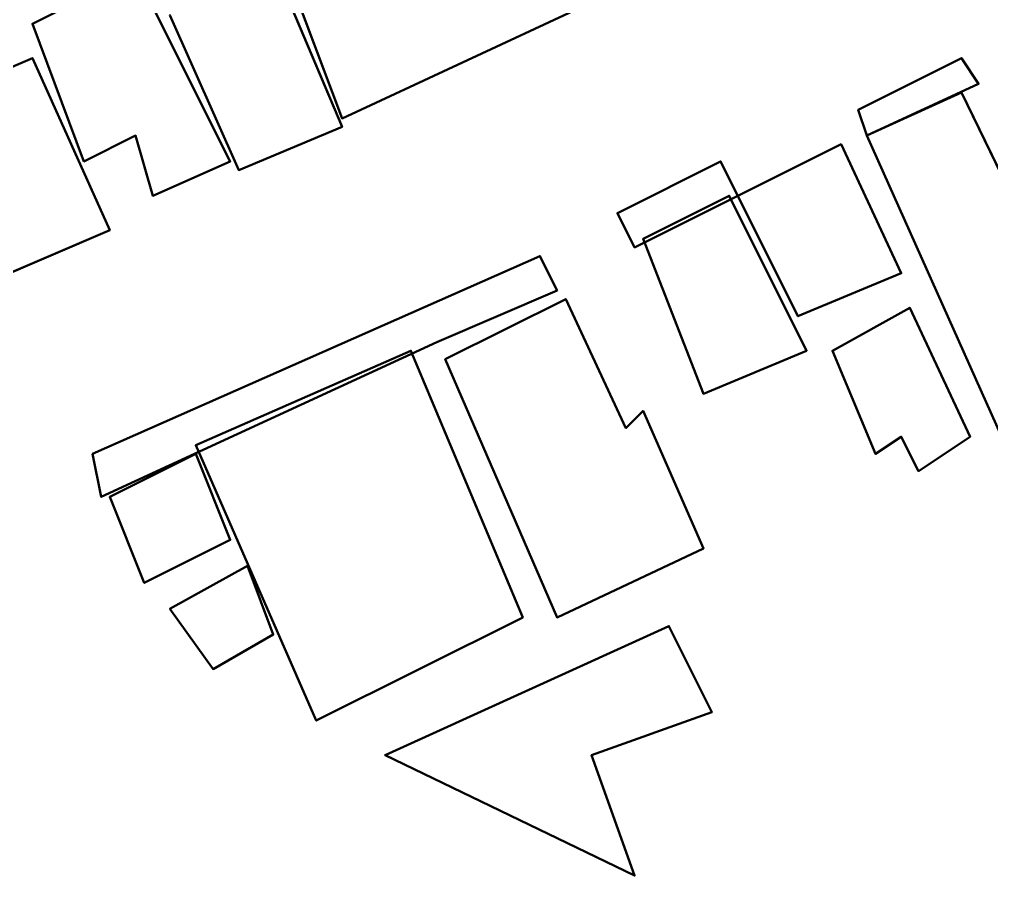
# Model space of a CAD drawing. Header units: metres. Extents: x -246 to 254, y -250 to 250.
# Drawn here: x -112.8 to -56.2, y -188.9 to -137.8 of the extents above; entities that cross this region are included whole.
import ezdxf

# ---------------------------------------------------------------- set-up
doc = ezdxf.new("R2010")
doc.units = ezdxf.units.M
doc.header["$LTSCALE"] = 5.08
doc.layers.add('一般', color=7, linetype='Continuous', lineweight=5)

# ---------------------------------------------------------------- blocks, each defined once
blk = doc.blocks.new('市街地地図 (3D)')
at = {"layer": '一般', "color": 31, "linetype": 'Continuous', "lineweight": 50}
for points, invisible_edges in [([(-123.5, -100, 18), (-120.5, -108, 18), (-106.5, -101.5, 18), (-110.5, -93.5, 18)], 8), ([(-123.5, -100), (-120.5, -108), (-106.5, -101.5), (-110.5, -93.5)], 8), ([(-130.5, -102, 11), (-126.5, -111, 11), (-120.5, -108.5, 11), (-124.5, -99, 11)], 8), ([(-130.5, -102), (-126.5, -111), (-120.5, -108.5), (-124.5, -99)], 8), ([(-132.5, -99.5, 6), (-132.5, -109, 6), (-138.5, -102.5, 6), (-132.5, -99.5, 6)], 11), ([(-132.5, -99.5), (-132.5, -109), (-138.5, -102.5), (-132.5, -99.5)], 11), ([(-132.5, -99.5, 6), (-127, -110.5, 6), (-132.5, -109, 6), (-132.5, -99.5, 6)], 14), ([(-132.5, -99.5), (-127, -110.5), (-132.5, -109), (-132.5, -99.5)], 14), ([(-132.5, -109, 6), (-135.5, -110.5, 6), (-138.5, -102.5, 6), (-132.5, -109, 6)], 12), ([(-132.5, -109), (-135.5, -110.5), (-138.5, -102.5), (-132.5, -109)], 12), ([(-145.5, -107.5, 9), (-141, -117.5, 9), (-134, -114.5, 9), (-138.5, -104.5, 9)], 8), ([(-145.5, -107.5), (-141, -117.5), (-134, -114.5), (-138.5, -104.5)], 8), ([(-90, -109, 4.5), (-81.5, -128, 4.5), (-75.5, -125, 4.5), (-84.5, -106.5, 4.5)], 8), ([(-90, -109), (-81.5, -128), (-75.5, -125), (-84.5, -106.5)], 8), ([(-127, -110.5, 6), (-131.5, -112.5, 6), (-132.5, -109, 6), (-127, -110.5, 6)], 12), ([(-127, -110.5), (-131.5, -112.5), (-132.5, -109), (-127, -110.5)], 12), ([(-97.5, -112.5, 6), (-94, -119.5, 6), (-88, -117, 6), (-91.5, -109.5, 6)], 8), ([(-97.5, -112.5), (-94, -119.5), (-88, -117), (-91.5, -109.5)], 8), ([(-103, -115, 4.5), (-99.5, -124, 4.5), (-93.5, -121.5, 4.5), (-98, -112.5, 4.5)], 8), ([(-103, -115), (-99.5, -124), (-93.5, -121.5), (-98, -112.5)], 8), ([(-104, -126, 5.7), (-107.5, -118.5, 5.7), (-114.5, -122, 5.7), (-104, -126, 5.7)], 12), ([(-104, -126), (-107.5, -118.5), (-114.5, -122), (-104, -126)], 12), ([(-87.5, -119, 2.4), (-88, -126.5, 2.4), (-92, -121.5, 2.4), (-87.5, -119, 2.4)], 11), ([(-87.5, -119), (-88, -126.5), (-92, -121.5), (-87.5, -119)], 11), ([(-87.5, -119, 2.4), (-84, -126.5, 2.4), (-88, -126.5, 2.4), (-87.5, -119, 2.4)], 14), ([(-87.5, -119), (-84, -126.5), (-88, -126.5), (-87.5, -119)], 14), ([(-129, -127, 3.9), (-122, -143, 3.9), (-110, -137, 3.9), (-116.5, -121.5, 3.9)], 8), ([(-129, -127), (-122, -143), (-110, -137), (-116.5, -121.5)], 8), ([(-104, -126, 5.7), (-114.5, -122, 5.7), (-108, -137, 5.7), (-104, -126, 5.7)], 13), ([(-104, -126), (-114.5, -122), (-108, -137), (-104, -126)], 13), ([(-88, -126.5, 2.4), (-89.5, -127.5, 2.4), (-92, -121.5, 2.4), (-88, -126.5, 2.4)], 12), ([(-88, -126.5), (-89.5, -127.5), (-92, -121.5), (-88, -126.5)], 12), ([(-99.5, -133, 5.7), (-103, -125, 5.7), (-104, -126, 5.7), (-99.5, -133, 5.7)], 12), ([(-99.5, -133), (-103, -125), (-104, -126), (-99.5, -133)], 12), ([(-108, -137, 5.7), (-99.5, -133, 5.7), (-104, -126, 5.7), (-108, -137, 5.7)], 14), ([(-108, -137), (-99.5, -133), (-104, -126), (-108, -137)], 14), ([(-84, -126.5, 2.4), (-87, -128.5, 2.4), (-88, -126.5, 2.4), (-84, -126.5, 2.4)], 12), ([(-84, -126.5), (-87, -128.5), (-88, -126.5), (-84, -126.5)], 12), ([(-134, -130, 6), (-132, -135, 6), (-127, -132.5, 6), (-129, -127.5, 6)], 8), ([(-134, -130), (-132, -135), (-127, -132.5), (-129, -127.5)], 8), ([(-126, -134, 11), (-130.5, -136.5, 11), (-128, -140, 11), (-124.5, -138, 11)], 8), ([(-126, -134), (-130.5, -136.5), (-128, -140), (-124.5, -138)], 8), ([(-118, -145, 4.2), (-106, -145, 4.2), (-101.5, -137.5, 4.2), (-118, -145, 4.2)], 11), ([(-118, -145), (-106, -145), (-101.5, -137.5), (-118, -145)], 11), ([(-106, -145, 4.2), (-99, -142.5, 4.2), (-101.5, -137.5, 4.2), (-106, -145, 4.2)], 12), ([(-106, -145), (-99, -142.5), (-101.5, -137.5), (-106, -145)], 12), ([(-118, -145, 4.2), (-103.5, -152, 4.2), (-106, -145, 4.2), (-118, -145, 4.2)], 12), ([(-118, -145), (-103.5, -152), (-106, -145), (-118, -145)], 12)]:
    blk.add_3dface(points, dxfattribs=dict(at, invisible_edges=invisible_edges))
for points in [[(-120.5, -108.5), (-120.5, -108.5, 11), (-124.5, -99, 11), (-124.5, -99)], [(-132.5, -99.5), (-132.5, -99.5, 6), (-138.5, -102.5, 6), (-138.5, -102.5)], [(-127, -110.5), (-127, -110.5, 6), (-132.5, -99.5, 6), (-132.5, -99.5)], [(-123.5, -100), (-123.5, -100, 18), (-120.5, -108, 18), (-120.5, -108)], [(-120.5, -108), (-120.5, -108, 18), (-106.5, -101.5, 18), (-106.5, -101.5)], [(-130.5, -102), (-130.5, -102, 11), (-126.5, -111, 11), (-126.5, -111)], [(-138.5, -102.5), (-138.5, -102.5, 6), (-135.5, -110.5, 6), (-135.5, -110.5)], [(-138.5, -104.5), (-138.5, -104.5, 9), (-145.5, -107.5, 9), (-145.5, -107.5)], [(-134, -114.5), (-134, -114.5, 9), (-138.5, -104.5, 9), (-138.5, -104.5)], [(-84.5, -106.5), (-84.5, -106.5, 4.5), (-90, -109, 4.5), (-90, -109)], [(-75.5, -125), (-75.5, -125, 4.5), (-84.5, -106.5, 4.5), (-84.5, -106.5)], [(-135.5, -110.5), (-135.5, -110.5, 6), (-132.5, -109, 6), (-132.5, -109)], [(-132.5, -109), (-132.5, -109, 6), (-131.5, -112.5, 6), (-131.5, -112.5)], [(-126.5, -111), (-126.5, -111, 11), (-120.5, -108.5, 11), (-120.5, -108.5)], [(-90, -109), (-90, -109, 4.5), (-81.5, -128, 4.5), (-81.5, -128)], [(-91.5, -109.5), (-91.5, -109.5, 6), (-97.5, -112.5, 6), (-97.5, -112.5)], [(-88, -117), (-88, -117, 6), (-91.5, -109.5, 6), (-91.5, -109.5)], [(-131.5, -112.5), (-131.5, -112.5, 6), (-127, -110.5, 6), (-127, -110.5)], [(-98, -112.5), (-98, -112.5, 4.5), (-103, -115, 4.5), (-103, -115)], [(-93.5, -121.5), (-93.5, -121.5, 4.5), (-98, -112.5, 4.5), (-98, -112.5)], [(-97.5, -112.5), (-97.5, -112.5, 6), (-94, -119.5, 6), (-94, -119.5)], [(-141, -117.5), (-141, -117.5, 9), (-134, -114.5, 9), (-134, -114.5)], [(-103, -115), (-103, -115, 4.5), (-99.5, -124, 4.5), (-99.5, -124)], [(-94, -119.5), (-94, -119.5, 6), (-88, -117, 6), (-88, -117)], [(-107.5, -118.5), (-107.5, -118.5, 5.7), (-114.5, -122, 5.7), (-114.5, -122)], [(-104, -126), (-104, -126, 5.7), (-107.5, -118.5, 5.7), (-107.5, -118.5)], [(-87.5, -119), (-87.5, -119, 2.4), (-92, -121.5, 2.4), (-92, -121.5)], [(-84, -126.5), (-84, -126.5, 2.4), (-87.5, -119, 2.4), (-87.5, -119)], [(-116.5, -121.5), (-116.5, -121.5, 3.9), (-129, -127, 3.9), (-129, -127)], [(-110, -137), (-110, -137, 3.9), (-116.5, -121.5, 3.9), (-116.5, -121.5)], [(-114.5, -122), (-114.5, -122, 5.7), (-108, -137, 5.7), (-108, -137)], [(-99.5, -124), (-99.5, -124, 4.5), (-93.5, -121.5, 4.5), (-93.5, -121.5)], [(-92, -121.5), (-92, -121.5, 2.4), (-89.5, -127.5, 2.4), (-89.5, -127.5)], [(-103, -125), (-103, -125, 5.7), (-104, -126, 5.7), (-104, -126)], [(-99.5, -133), (-99.5, -133, 5.7), (-103, -125, 5.7), (-103, -125)], [(-89.5, -127.5), (-89.5, -127.5, 2.4), (-88, -126.5, 2.4), (-88, -126.5)], [(-88, -126.5), (-88, -126.5, 2.4), (-87, -128.5, 2.4), (-87, -128.5)], [(-87, -128.5), (-87, -128.5, 2.4), (-84, -126.5, 2.4), (-84, -126.5)], [(-129, -127), (-129, -127, 3.9), (-122, -143, 3.9), (-122, -143)], [(-129, -127.5), (-129, -127.5, 6), (-134, -130, 6), (-134, -130)], [(-127, -132.5), (-127, -132.5, 6), (-129, -127.5, 6), (-129, -127.5)], [(-134, -130), (-134, -130, 6), (-132, -135, 6), (-132, -135)], [(-132, -135), (-132, -135, 6), (-127, -132.5, 6), (-127, -132.5)], [(-108, -137), (-108, -137, 5.7), (-99.5, -133, 5.7), (-99.5, -133)], [(-126, -134), (-126, -134, 11), (-130.5, -136.5, 11), (-130.5, -136.5)], [(-124.5, -138), (-124.5, -138, 11), (-126, -134, 11), (-126, -134)], [(-130.5, -136.5), (-130.5, -136.5, 11), (-128, -140, 11), (-128, -140)], [(-122, -143), (-122, -143, 3.9), (-110, -137, 3.9), (-110, -137)], [(-101.5, -137.5), (-101.5, -137.5, 4.2), (-118, -145, 4.2), (-118, -145)], [(-99, -142.5), (-99, -142.5, 4.2), (-101.5, -137.5, 4.2), (-101.5, -137.5)], [(-128, -140), (-128, -140, 11), (-124.5, -138, 11), (-124.5, -138)], [(-106, -145), (-106, -145, 4.2), (-99, -142.5, 4.2), (-99, -142.5)], [(-118, -145), (-118, -145, 4.2), (-103.5, -152, 4.2), (-103.5, -152)], [(-103.5, -152), (-103.5, -152, 4.2), (-106, -145, 4.2), (-106, -145)]]:
    blk.add_3dface(points, dxfattribs=at)
blk = doc.blocks.new('アーケイド (3D)')
at = {"layer": '一般', "color": 31, "linetype": 'Continuous', "lineweight": 50}
for points in [[(-84.5, -104.5), (-84.5, -104.5, 0.5), (-90.5, -107.5, 0.5), (-90.5, -107.5)], [(-83.5, -106), (-83.5, -106, 0.5), (-84.5, -104.5, 0.5), (-84.5, -104.5)], [(-90, -109), (-90, -109, 0.5), (-83.5, -106, 0.5), (-83.5, -106)], [(-90.5, -107.5), (-90.5, -107.5, 0.5), (-90, -109, 0.5), (-90, -109)], [(-98.5, -110.5), (-98.5, -110.5, 0.5), (-104.5, -113.5, 0.5), (-104.5, -113.5)], [(-97.5, -112.5), (-97.5, -112.5, 0.5), (-98.5, -110.5, 0.5), (-98.5, -110.5)], [(-103.5, -115.5), (-103.5, -115.5, 0.5), (-97.5, -112.5, 0.5), (-97.5, -112.5)], [(-104.5, -113.5), (-104.5, -113.5, 0.5), (-103.5, -115.5, 0.5), (-103.5, -115.5)], [(-109, -116), (-109, -116, 0.5), (-135, -127.5, 0.5), (-135, -127.5)], [(-108, -118), (-108, -118, 0.5), (-109, -116, 0.5), (-109, -116)], [(-115, -121), (-115, -121, 0.5), (-108, -118, 0.5), (-108, -118)], [(-134.5, -130), (-134.5, -130, 0.5), (-115, -121, 0.5), (-115, -121)], [(-135, -127.5), (-135, -127.5, 0.5), (-134.5, -130, 0.5), (-134.5, -130)]]:
    blk.add_3dface(points, dxfattribs=at)
for points, invisible_edges in [([(-90.5, -107.5, 0.5), (-90, -109, 0.5), (-83.5, -106, 0.5), (-84.5, -104.5, 0.5)], 8), ([(-90.5, -107.5), (-90, -109), (-83.5, -106), (-84.5, -104.5)], 8), ([(-104.5, -113.5, 0.5), (-103.5, -115.5, 0.5), (-97.5, -112.5, 0.5), (-98.5, -110.5, 0.5)], 8), ([(-104.5, -113.5), (-103.5, -115.5), (-97.5, -112.5), (-98.5, -110.5)], 8), ([(-135, -127.5, 0.5), (-115, -121, 0.5), (-109, -116, 0.5), (-135, -127.5, 0.5)], 11), ([(-135, -127.5), (-115, -121), (-109, -116), (-135, -127.5)], 11), ([(-115, -121, 0.5), (-108, -118, 0.5), (-109, -116, 0.5), (-115, -121, 0.5)], 12), ([(-115, -121), (-108, -118), (-109, -116), (-115, -121)], 12), ([(-135, -127.5, 0.5), (-134.5, -130, 0.5), (-115, -121, 0.5), (-135, -127.5, 0.5)], 12), ([(-135, -127.5), (-134.5, -130), (-115, -121), (-135, -127.5)], 12)]:
    blk.add_3dface(points, dxfattribs=dict(at, invisible_edges=invisible_edges))
at = {"layer": '一般', "color": 1}
blk.add_blockref('市街地地図 (3D)', (0, 0), dxfattribs=at)
blk = doc.blocks.new('敷地 (3D)')
at = {"layer": '一般', "color": 19, "linetype": 'Continuous', "lineweight": 50}
for points in [[(-272.5, 285.5, 0.1), (227.5, 285.5, 0.1), (227.5, -214.5, 0.1), (-272.5, -214.5, 0.1)], [(-272.5, 285.5), (227.5, 285.5), (227.5, -214.5), (-272.5, -214.5)]]:
    blk.add_3dface(points, dxfattribs=at)
blk = doc.blocks.new('高層建築・集合住宅 (3D)')
at = {"layer": '一般', "color": 7}
for name, p in [('敷地 (3D)', (0, 0)), ('アーケイド (3D)', (0, 0, 2.4)), ('市街地地図 (3D)', (0, 0))]:
    blk.add_blockref(name, p, dxfattribs=at)
at = {"layer": '一般', "color": 1}
for name, p in [('アーケイド (3D)', (0, 0, 2.4)), ('市街地地図 (3D)', (0, 0)), ('アーケイド (3D)', (0, 0, 2.4)), ('市街地地図 (3D)', (0, 0))]:
    blk.add_blockref(name, p, dxfattribs=at)
at = {"layer": '一般', "color": 31}
for name, p in [('アーケイド (3D)', (0, 0, 2.4)), ('市街地地図 (3D)', (0, 0))]:
    blk.add_blockref(name, p, dxfattribs=at)

msp = doc.modelspace()

# ---------------------------------------------------------------- block references
at = {"layer": '一般', "color": 7}
for name, p in [('高層建築・集合住宅 (3D)', (26.5, -35.5)), ('アーケイド (3D)', (26.5, -35.5, 2.4)), ('市街地地図 (3D)', (26.5, -35.5))]:
    msp.add_blockref(name, p, dxfattribs=at)

doc.saveas('drawing.dxf')
